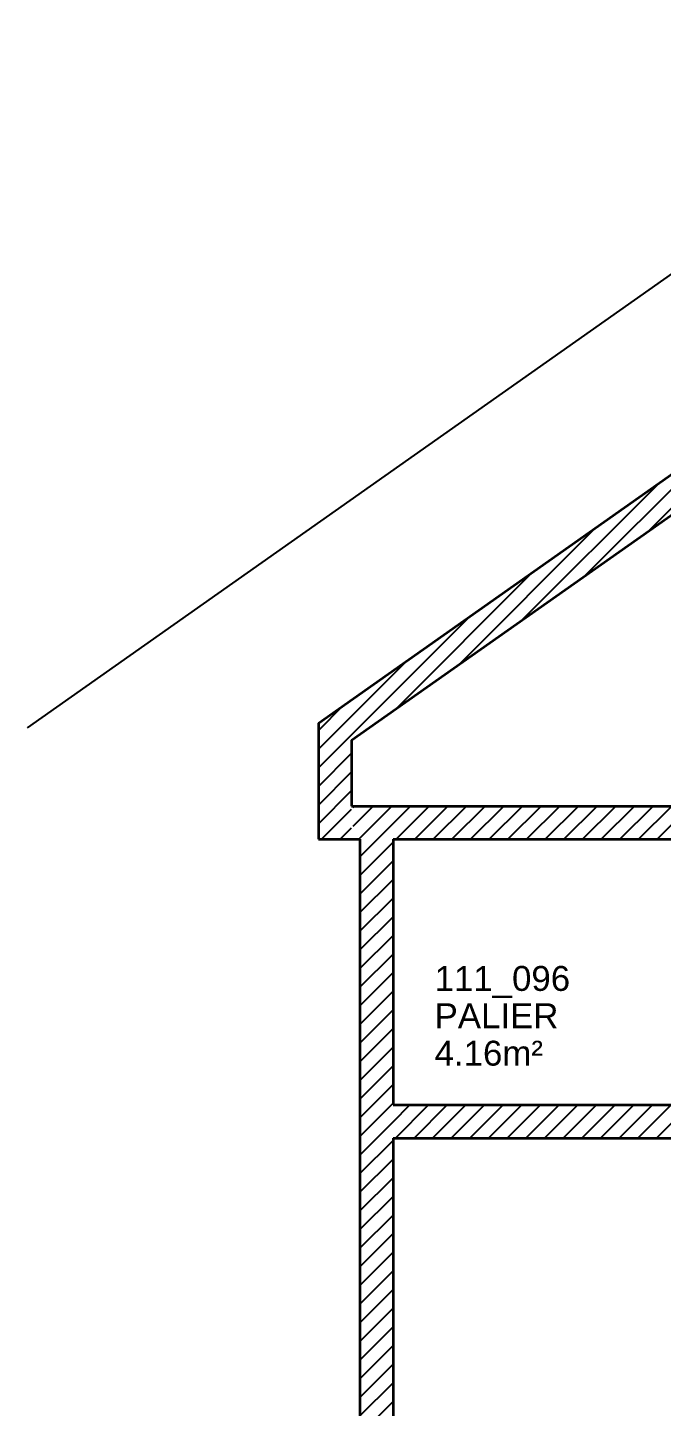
# Model space of a CAD drawing. Header units: metres. Extents: x -8 to 247, y -4 to 148.
# Drawn here: x 107.84 to 111.66, y 93.73 to 102.04 of the extents above; entities that cross this region are included whole.
import ezdxf

# ---------------------------------------------------------------- set-up
doc = ezdxf.new("R2010")
doc.units = ezdxf.units.M
doc.header["$LTSCALE"] = 5
doc.linetypes.add('CONTINU', pattern=[0])
doc.layers.get('0').update_dxf_attribs({"lineweight": 0})
for name, color, linetype in [('A_Etiqu_Local', 7, 'Continuous'), ('A_HACH_CLOIS', 7, 'CONTINU'), ('limite de propriété', 7, 'Continuous')]:
    doc.layers.add(name, color=color, linetype=linetype)
doc.layers.add('A_MURS_STRU', color=7, linetype='Continuous', lineweight=35)
doc.layers.add('Mur porteur', color=7, linetype='Continuous', lineweight=18)
doc.styles.add('Attribut', font='arial.ttf')

# ---------------------------------------------------------------- blocks, each defined once
blk = doc.blocks.new('A_Etiqu_Local')
at = {"style": 'Attribut', "flags": 1}
for tag, p in [('CODE_HOPITAL', (-0.4463, 1.632)), ('CODE_SITE', (-0.4463, 1.407)), ('CODE_BATIMENT', (-0.4463, 1.182)), ('CODE_SECTEUR', (-0.4463, 0.957)), ('CODE_ETAGE', (-0.4463, 0.732)), ('NOM_NORMALISE', (-0.4463, -0.843)), ('SECTEUR_ACTIVITE', (-0.4463, -1.068)), ('SOUS_SECTEUR_ACTIVITE', (-0.4463, -1.293)), ('VOLUME', (-0.4463, -1.518)), ('SERVICE', (-0.4463, -1.743)), ('CODE_UG', (-0.4463, -1.968)), ('CODE_UA', (-0.4463, -2.193)), ('CODE_POLE', (-0.4463, -2.418)), ('OCCUPANT_EXTERNE', (-0.4463, -2.643)), ('DISPONIBILITE', (-0.4463, -2.868)), ('ACCES_HANDICAPES', (-0.4463, -3.093)), ('NATURE_SOL', (-0.4463, -3.318)), ('RISQUE_LABORATOIRE', (-0.4463, -3.543)), ('AMIANTE', (-0.4463, -3.768))]:
    blk.add_attdef(tag, p, '', height=0.15, dxfattribs=at)
at = {"layer": 'A_Etiqu_Local', "style": 'Attribut'}
for tag, p in [('CODE_PIECE', (-0.4463, 0.282)), ('NOM_USAGE', (-0.4463, 0.057)), ('SURFACE', (-0.4463, -0.168))]:
    blk.add_attdef(tag, p, '', height=0.15, dxfattribs=at)

msp = doc.modelspace()

# ---------------------------------------------------------------- hatches: boundary and pattern name
at = {"layer": 'A_HACH_CLOIS'}
h = msp.add_hatch(dxfattribs=at)
h.set_pattern_fill('ANSI31', color=8, scale=0.025, style=0)
h.paths.add_polyline_path([(109.5912, 97.1495), (109.7912, 97.1495), (109.7912, 97.7457), (109.5912, 97.7457)])
h.paths.add_polyline_path([(109.5912, 97.8495), (109.5912, 97.7457), (109.7912, 97.7457)])
h.paths.add_polyline_path([(112.8563, 100.1495), (109.5912, 97.8495), (109.7912, 97.7457), (112.9197, 99.9495)])
h.paths.add_polyline_path([(112.8563, 100.1495), (112.9197, 99.9495), (112.9197, 100.1495)], flags=17)
h.paths.add_polyline_path([(112.9197, 99.9495), (115.8162, 99.9495), (115.8162, 100.1495), (112.9197, 100.1495)])
h = msp.add_hatch(dxfattribs=at)
h.set_pattern_fill('ANSI31', color=8, scale=0.025, style=0)
h.paths.add_polyline_path([(109.8008, 97.3495), (115.8412, 97.3495), (115.8412, 97.1495), (109.8008, 97.1495)])
h.paths.add_polyline_path([(114.8412, 97.1495), (115.0412, 97.1495), (115.0412, 95.3495), (114.8412, 95.3495)])
h.paths.add_polyline_path([(110.0412, 95.3495), (114.8412, 95.3495), (114.8412, 95.5495), (110.0412, 95.5495)])
h = msp.add_hatch(dxfattribs=at)
h.set_pattern_fill('ANSI31', color=8, scale=0.025, style=0)
h.paths.add_polyline_path([(110.0414, 83.1998), (111.5912, 83.1998), (111.5912, 83.3495), (110.0414, 83.3495)])
h.paths.add_polyline_path([(111.4412, 83.1995), (111.5913, 83.1995), (111.5913, 78.1497), (111.4412, 78.1497)])
h.paths.add_polyline_path([(110.0412, 80.2993), (111.4413, 80.2993), (111.4413, 80.1496), (110.0412, 80.1496)])
h.paths.add_polyline_path([(110.0412, 78.1495), (111.8912, 78.1495), (111.8912, 77.9495), (110.0412, 77.9495)])
h.paths.add_polyline_path([(109.8413, 77.9498), (110.0412, 77.9498), (110.0412, 97.1495), (109.8413, 97.1495)])

# ---------------------------------------------------------------- linework, layer by layer
at = {"color": 8}
msp.add_line((110.0412, 95.3495), (112.3181, 95.3495), dxfattribs=at)
at = {"layer": 'A_MURS_STRU', "color": 8, "linetype": 'Continuous'}
for p, q in [((109.5912, 97.8495), (112.8563, 100.1495)), ((109.7912, 97.7457), (112.9197, 99.9495)), ((109.5912, 97.8495), (109.5912, 97.1495)), ((109.7912, 97.7457), (109.7912, 97.3495)), ((109.7912, 97.3495), (115.8412, 97.3495)), ((109.5912, 97.1495), (109.8412, 97.1495)), ((109.8412, 97.1495), (109.8412, 77.9495)), ((110.0412, 97.1495), (110.0412, 95.5495)), ((110.0412, 97.1495), (114.8412, 97.1495)), ((110.0412, 95.5495), (114.8412, 95.5495)), ((110.0412, 95.3495), (115.0412, 95.3495)), ((110.0412, 95.3495), (110.0412, 85.2995))]:
    msp.add_line(p, q, dxfattribs=at)
at = {"layer": 'limite de propriété', "color": 8, "linetype": 'Continuous'}
msp.add_line((107.8412, 97.8205), (116.2806, 103.772), dxfattribs=at)
at = {"layer": 'Mur porteur', "color": 8}
for p, q in [((112.8563, 100.1495), (109.5912, 97.8495)), ((109.7912, 97.7457), (112.9197, 99.9495)), ((109.5912, 97.8495), (109.5912, 97.1495)), ((109.7912, 97.3495), (109.7912, 97.7457)), ((115.8412, 97.3495), (109.7912, 97.3495)), ((109.5912, 97.1495), (109.8412, 97.1495)), ((109.8412, 97.1495), (109.8412, 77.9495)), ((110.0412, 85.2995), (110.0412, 95.3495)), ((110.0412, 95.3495), (115.0412, 95.3495))]:
    msp.add_line(p, q, dxfattribs=at)
msp.add_lwpolyline([(110.0412, 97.1495), (110.0412, 95.5495), (114.8412, 95.5495), (114.8412, 97.1495), (110.0412, 97.1495)], dxfattribs=at)

# ---------------------------------------------------------------- block references
at = {"layer": 'A_Etiqu_Local', "color": 8}
ref = msp.add_blockref('A_Etiqu_Local', (110.7371, 95.9546), dxfattribs=at)
ref.add_attrib('CODE_PIECE', '111_096', (110.2908, 96.2366), dxfattribs={"height": 0.15, "style": 'Attribut'})
ref.add_attrib('NOM_USAGE', 'PALIER', (110.2908, 96.0116), dxfattribs={"height": 0.15, "style": 'Attribut'})
ref.add_attrib('SURFACE', '4.16m²', (110.2908, 95.7866), dxfattribs={"height": 0.15, "style": 'Attribut'})

doc.saveas('drawing.dxf')
